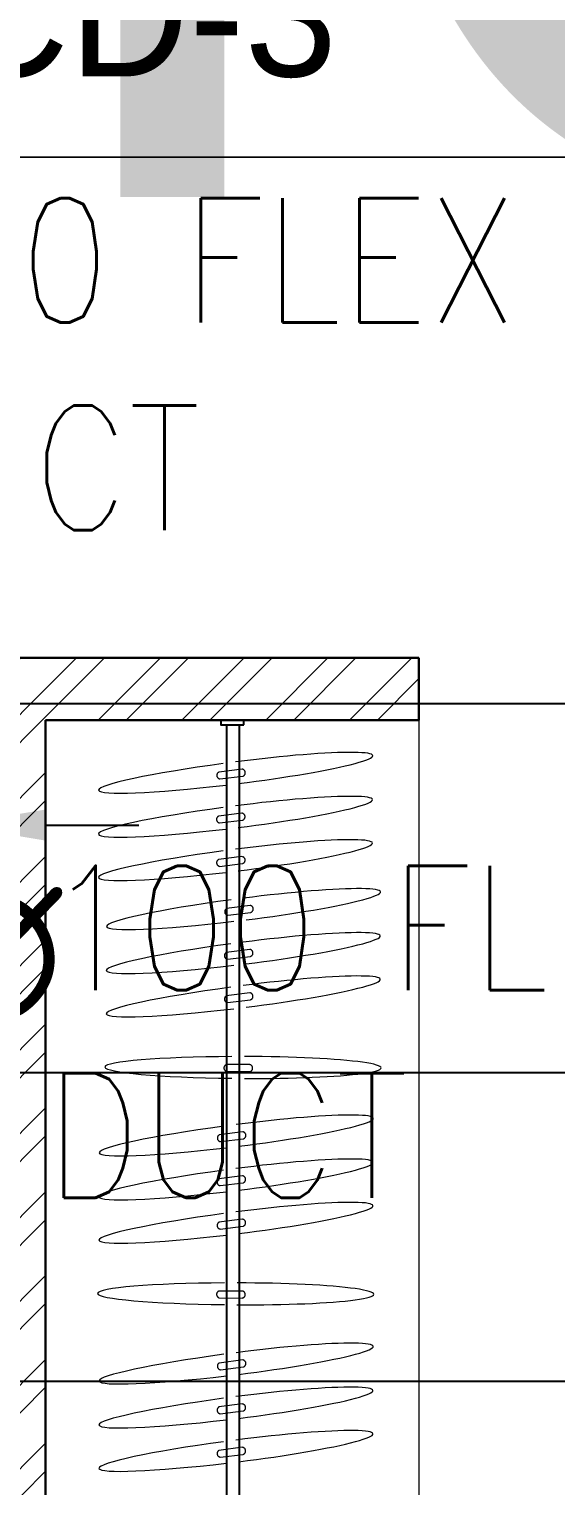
# Model space of a CAD drawing. Header units: millimetres. Extents: x -9226 to 166212, y -13 to 97274.
# Drawn here: x 42373 to 43220, y 63749 to 66090 of the extents above; entities that cross this region are included whole.
import ezdxf

# ---------------------------------------------------------------- set-up
doc = ezdxf.new("R2010")
doc.units = ezdxf.units.MM
doc.linetypes.add('23491-XR-AR-2ND FLOOR PLAN$0$Hidden_3', pattern=[7.14375, 4.7625, -2.38125])
doc.layers.get('Defpoints').update_dxf_attribs({"color": 8})
for name, color, linetype in [('-TEXT', 7, 'Continuous'), ('1.INS', 8, 'Continuous'), ('23491-XR-AR-2ND FLOOR PLAN$0$23491-XR-AR-TYP-FLOOR$0$A-ELC-DP', 8, 'Continuous'), ('23491-XR-AR-2ND FLOOR PLAN$0$23491-XR-AR-TYP-FLOOR$0$A-ELC-DP @ 2000', 8, 'Continuous'), ('23491-XR-AR-2ND FLOOR PLAN$0$I-JOINERY HIDDEN', 8, '23491-XR-AR-2ND FLOOR PLAN$0$Hidden_3'), ('FAD', 3, 'Continuous'), ('VCD SHE', 7, 'Continuous')]:
    doc.layers.add(name, color=color, linetype=linetype)
for name, color, linetype, lineweight in [('1.TAGGING', 7, 'Continuous', 5), ('1.XREF', 8, 'Continuous', 9), ('23491-XR-AR-2ND FLOOR PLAN$0$23491-XR-AR-TYP-FLOOR$0$A-Glaz-Sill', 8, 'Continuous', 5), ('23491-XR-AR-2ND FLOOR PLAN$0$A-FURN-FREE-PLAN', 8, 'Continuous', 5), ('23491-XR-AR-2ND FLOOR PLAN$0$A-WALL', 8, 'Continuous', 30), ('23491-XR-AR-2ND FLOOR PLAN$0$A-WALL-PATT', 8, 'Continuous', 5), ('A-ANNO-DIMS', 8, 'Continuous', 9)]:
    doc.layers.add(name, color=color, linetype=linetype, lineweight=lineweight)
doc.styles.add('23491-XR-AR-2ND FLOOR PLAN$0$23491-XR-AR-TYP-FLOOR$0$SDC-TEXT-ARB', font='sdc-arb.shx')
doc.styles.add('JSE', font='romans.shx', dxfattribs={"width": 0.85})
doc.styles.add('ROMANS', font='isocp.shx', dxfattribs={"width": 0.8})
doc.styles.add('SDC-TEXT-ARB', font='sdc-arb.shx', dxfattribs={"height": 0.5})
doc.styles.get("Standard").update_dxf_attribs({"font": 'romans.shx', "height": 200})
doc.dimstyles.new('ISO-25', dxfattribs={"dimtxt": 200, "dimasz": 150, "dimexe": 1.25, "dimexo": 0.625, "dimgap": 1, "dimtad": 1, "dimtoh": 1, "dimdec": 0, "dimrnd": 5, "dimtxsty": 'Standard', "dimcen": 2.5, "dimclrd": 256, "dimclre": 256, "dimclrt": 7, "dimadec": 0, "dimazin": 0, "dimtfac": 1, "dimtdec": 0, "dimtix": 1, "dimtmove": 2, "dimatfit": 3, "dimfxl": 1, "dimarcsym": 1})
doc.dimstyles.new('JSE', dxfattribs={"dimtxt": 50, "dimasz": 150, "dimexe": 0.18, "dimexo": 0.0625, "dimgap": 50, "dimtad": 0, "dimdec": 0, "dimrnd": 5, "dimzin": 0, "dimdsep": 46, "dimtxsty": 'ROMANS', "dimcen": 0.09, "dimclrd": 7, "dimclre": 7, "dimclrt": 7, "dimadec": 0, "dimazin": 0, "dimtfac": 1, "dimtdec": 0, "dimtofl": 0, "dimtmove": 0, "dimatfit": 3, "dimfxl": 1, "dimtolj": 1, "dimtzin": 0, "dimarcsym": 1})

# ---------------------------------------------------------------- blocks, each defined once
blk = doc.blocks.new('*U722')
at = {"layer": '23491-XR-AR-2ND FLOOR PLAN$0$23491-XR-AR-TYP-FLOOR$0$A-ELC-DP @ 2000', "color": 8, "lineweight": 25, "insert": (129.2, 99.7), "char_height": 1442.988, "attachment_point": 1, "style": '23491-XR-AR-2ND FLOOR PLAN$0$23491-XR-AR-TYP-FLOOR$0$SDC-TEXT-ARB'}
blk.add_mtext_dynamic_manual_height_columns('{\\fArial|b0|i0|c0|p34;ONU}', width=1442.988, gutter_width=7214.9, heights=[0], dxfattribs=at)
blk = doc.blocks.new('23491-XR-AR-2ND FLOOR PLAN$0$23491-XR-AR-TYP-FLOOR$0$A$C81039be2')
at = {"layer": '23491-XR-AR-2ND FLOOR PLAN$0$23491-XR-AR-TYP-FLOOR$0$A-ELC-DP'}
blk.add_blockref('*U722', (0, 0), dxfattribs=at)
blk = doc.blocks.new('*U216')
at = {"layer": '23491-XR-AR-2ND FLOOR PLAN$0$I-JOINERY HIDDEN', "color": 8, "linetype": 'ByBlock', "ltscale": 5, "extrusion": (-5.56122e-21, -2.50539e-08, 1), "elevation": 0}
blk.add_lwpolyline([(-193, 18.4), (-185.4, 18.4), (-185.4, -18.4), (-193, -18.4)], close=True, dxfattribs=at)
for points in [[(1499.5, 11), (-185.4, 11)], [(-185.4, -9), (1499.5, -9)]]:
    blk.add_lwpolyline(points, dxfattribs=at)
at = {"layer": '23491-XR-AR-2ND FLOOR PLAN$0$I-JOINERY HIDDEN', "color": 8, "linetype": 'ByBlock', "ltscale": 5, "extrusion": (-5.56122e-21, -2.50539e-08, 1)}
blk.add_lwpolyline([(1499.5, 18.4), (1507, 18.4), (1507, -18.4), (1499.5, -18.4)], close=True, dxfattribs=at)
blk = doc.blocks.new('23491-XR-AR-2ND FLOOR PLAN')
at = {"layer": '23491-XR-AR-2ND FLOOR PLAN$0$A-WALL-PATT'}
h = blk.add_hatch(dxfattribs=at)
h.set_pattern_fill('ANSI32', color=8, scale=10)
h.paths.add_polyline_path([(40650, 63730), (40650, 63079.4), (44475, 63080), (47200, 63080), (47200, 63280), (42400, 63280), (42400, 65080), (43000, 65080), (41550, 65080), (41550, 64980), (42250, 64980), (42250, 63280), (40750, 63280), (40750, 63830), (39800, 63830), (39800, 64980), (40750, 64980), (40750, 65080), (39850, 65080), (39850, 65180), (39650, 65180), (39650, 59080), (39849.9, 59080), (39850, 59430), (41348.6, 59430), (41348.6, 59180), (41549.7, 59180), (41549.7, 59280), (41448.6, 59280), (41448.6, 59530), (39750, 59530.1), (39750, 60930), (39800, 61080), (39800, 62130), (39750, 62230), (39750, 63730)])
h = blk.add_hatch(dxfattribs=at)
h.set_pattern_fill('ANSI32', color=8, scale=10)
h.paths.add_polyline_path([(42400, 64980), (42400, 65080), (43000, 65080), (43000, 64980)])
at = {"layer": '23491-XR-AR-2ND FLOOR PLAN$0$A-FURN-FREE-PLAN', "color": 8}
for p, q in [((43000, 64980), (43000, 63280, 0)), ((42716, 64901.1, 0), (42678.2, 64896.2, 0)), ((42680, 64885.4, 0), (42717, 64889.9, 0)), ((42715.6, 64830.4, 0), (42677.8, 64825.5, 0)), ((42679.6, 64814.6, 0), (42716.6, 64819.1, 0)), ((42715.6, 64760.7, 0), (42677.8, 64755.8, 0)), ((42679.7, 64744.9, 0), (42716.6, 64749.4, 0)), ((42728.6, 64682.1, 0), (42690.8, 64677.2, 0)), ((42692.7, 64666.4, 0), (42729.6, 64670.9, 0)), ((42728.2, 64611.4, 0), (42690.4, 64606.5, 0)), ((42692.3, 64595.6, 0), (42729.3, 64600.2, 0)), ((42728.2, 64541.7, 0), (42690.4, 64536.8, 0)), ((42692.3, 64525.9, 0), (42729.3, 64530.5, 0)), ((42728.4, 64426.3, 0), (42690.3, 64426.3, 0)), ((42690.7, 64415.3, 0), (42728, 64415.1, 0)), ((42716.8, 64318.3, 0), (42679, 64313.4, 0)), ((42680.9, 64302.6, 0), (42717.8, 64307.1, 0)), ((42716.4, 64247.6, 0), (42678.6, 64242.6, 0)), ((42680.5, 64231.8, 0), (42717.4, 64236.3, 0)), ((42716.4, 64177.9, 0), (42678.6, 64172.9, 0)), ((42680.5, 64162.1, 0), (42717.5, 64166.6, 0)), ((42716.6, 64062.5, 0), (42678.5, 64062.5, 0)), ((42678.9, 64051.5, 0), (42716.2, 64051.2, 0)), ((42716.8, 63951.7, 0), (42679, 63946.8, 0)), ((42680.9, 63936, 0), (42717.8, 63940.5, 0)), ((42716.4, 63881, 0), (42678.6, 63876.1, 0)), ((42680.5, 63865.2, 0), (42717.4, 63869.7, 0)), ((42716.4, 63811.3, 0), (42678.6, 63806.4, 0)), ((42680.5, 63795.5, 0), (42717.5, 63800, 0))]:
    blk.add_line(p, q, dxfattribs=at)
at = {"layer": '23491-XR-AR-2ND FLOOR PLAN$0$A-FURN-FREE-PLAN', "color": 8, "linetype": '23491-XR-AR-2ND FLOOR PLAN$0$Hidden_3', "ltscale": 10}
for centre, radius, start, end in [((42680.9, 64891.1, 0), 5.8, 118.2026, 261.0725), ((42715.2, 64895.4, 0), 5.78, 287.9656, 82.6182), ((42680.5, 64820.4, 0), 5.8, 118.2026, 261.0725), ((42714.8, 64824.6, 0), 5.78, 287.9656, 82.6182), ((42680.6, 64750.7, 0), 5.8, 118.2026, 261.0725), ((42714.9, 64754.9, 0), 5.78, 287.9656, 82.6182), ((42727.9, 64676.4, 0), 5.78, 287.9656, 82.6182), ((42693.6, 64672.1, 0), 5.8, 118.2026, 261.0725), ((42727.5, 64605.7, 0), 5.78, 287.9656, 82.6182), ((42693.2, 64601.4, 0), 5.8, 118.2026, 261.0725), ((42727.5, 64536, 0), 5.78, 287.9656, 82.6182), ((42693.2, 64531.7, 0), 5.8, 118.2026, 261.0725), ((42692.4, 64420.9, 0), 5.8, 110.8183, 253.6881), ((42726.9, 64420.7, 0), 5.78, 280.5812, 75.2338), ((42681.8, 64308.3, 0), 5.8, 118.2026, 261.0725), ((42716.1, 64312.6, 0), 5.78, 287.9656, 82.6182), ((42681.4, 64237.5, 0), 5.8, 118.2026, 261.0725), ((42715.7, 64241.8, 0), 5.78, 287.9656, 82.6182), ((42681.4, 64167.8, 0), 5.8, 118.2026, 261.0725), ((42715.7, 64172.1, 0), 5.78, 287.9656, 82.6182), ((42680.6, 64057.1, 0), 5.8, 110.8183, 253.6881), ((42715.1, 64056.9, 0), 5.78, 280.5812, 75.2338), ((42681.8, 63941.7, 0), 5.8, 118.2026, 261.0725), ((42716.1, 63946, 0), 5.78, 287.9656, 82.6182), ((42681.4, 63871, 0), 5.8, 118.2026, 261.0725), ((42715.7, 63875.2, 0), 5.78, 287.9656, 82.6182), ((42681.4, 63801.3, 0), 5.8, 118.2026, 261.0725), ((42715.7, 63805.5, 0), 5.78, 287.9656, 82.6182)]:
    blk.add_arc(centre, radius, start, end, dxfattribs=at)
at = {"layer": '23491-XR-AR-2ND FLOOR PLAN$0$A-FURN-FREE-PLAN', "color": 8, "lineweight": 0, "ltscale": 10, "extrusion": (1.29042e-09, 1.18861e-10, 1)}
for centre, major_axis, ratio, start_param, end_param in [((42715.6, 64896.4, 0), (210.1, 26.5, 0), 0.082947, 4.674333, 7.892004), ((42715.6, 64896.4, 0), (230.4, 29.1, 0), 0.075611, 1.691856, 4.591299), ((42715.2, 64825.7, 0), (210.1, 26.5, 0), 0.082947, 4.674333, 7.892004), ((42715.2, 64825.7, 0), (230.4, 29.1, 0), 0.075611, 1.691856, 4.591299), ((42715.3, 64756, 0), (210.1, 26.5, 0), 0.082947, 4.674333, 7.892004), ((42715.3, 64756, 0), (230.4, 29.1, 0), 0.075611, 1.691856, 4.591299), ((42728.3, 64677.4, 0), (210.1, 26.5, 0), 0.082947, 4.674333, 7.892004), ((42728.3, 64677.4, 0), (230.4, 29.1, 0), 0.075611, 1.691856, 4.591299), ((42727.9, 64606.7, 0), (210.1, 26.5, 0), 0.082947, 4.674333, 7.892004), ((42727.9, 64606.7, 0), (230.4, 29.1, 0), 0.075611, 1.691856, 4.591299), ((42727.9, 64537, 0), (210.1, 26.5, 0), 0.082947, 4.674333, 7.892004), ((42727.9, 64537, 0), (230.4, 29.1, 0), 0.075611, 1.691856, 4.591299), ((42716.5, 64313.6, 0), (210.1, 26.5, 0), 0.082947, 4.674333, 7.892004), ((42716.5, 64313.6, 0), (230.4, 29.1, 0), 0.075611, 1.691856, 4.591299), ((42716.1, 64242.9, 0), (210.1, 26.5, 0), 0.082947, 4.674333, 7.892004), ((42716.1, 64242.9, 0), (230.4, 29.1, 0), 0.075611, 1.691856, 4.591299), ((42716.1, 64173.2, 0), (210.1, 26.5, 0), 0.082947, 4.674333, 7.892004), ((42716.1, 64173.2, 0), (230.4, 29.1, 0), 0.075611, 1.691856, 4.591299), ((42716.5, 63947, 0), (210.1, 26.5, 0), 0.082947, 4.674333, 7.892004), ((42716.5, 63947, 0), (230.4, 29.1, 0), 0.075611, 1.691856, 4.591299), ((42716.1, 63876.3, 0), (210.1, 26.5, 0), 0.082947, 4.674333, 7.892004), ((42716.1, 63876.3, 0), (230.4, 29.1, 0), 0.075611, 1.691856, 4.591299), ((42716.1, 63806.6, 0), (210.1, 26.5, 0), 0.082947, 4.674333, 7.892004), ((42716.1, 63806.6, 0), (230.4, 29.1, 0), 0.075611, 1.691856, 4.591299)]:
    blk.add_ellipse(centre, major_axis=major_axis, ratio=ratio, start_param=start_param, end_param=end_param, dxfattribs=at)
at = {"layer": '23491-XR-AR-2ND FLOOR PLAN$0$A-FURN-FREE-PLAN', "color": 8, "lineweight": 0, "ltscale": 10, "extrusion": (1.29499e-09, -4.79752e-11, 1)}
for centre, major_axis, ratio, start_param, end_param in [((42727.5, 64421.7, 0), (232.3, -0.8, 0), 0.075611, 1.691856, 4.591299), ((42727.5, 64421.7, 0), (211.8, -0.7, 0), 0.082947, 4.674333, 7.892004), ((42715.7, 64057.9, 0), (232.3, -0.8, 0), 0.075611, 1.691856, 4.591299), ((42715.7, 64057.9, 0), (211.8, -0.7, 0), 0.082947, 4.674333, 7.892004)]:
    blk.add_ellipse(centre, major_axis=major_axis, ratio=ratio, start_param=start_param, end_param=end_param, dxfattribs=at)
at = {"layer": '23491-XR-AR-2ND FLOOR PLAN$0$A-WALL', "color": 8}
for p, q in [((42400, 65080), (41550, 65080)), ((42400, 65080), (43000, 65080)), ((43000, 65080), (43000, 64980)), ((42400, 63280), (42400, 64980)), ((43000, 64980), (42400, 64980))]:
    blk.add_line(p, q, dxfattribs=at)
at = {"layer": '23491-XR-AR-2ND FLOOR PLAN$0$23491-XR-AR-TYP-FLOOR$0$A-Glaz-Sill', "color": 8, "lineweight": 25, "xscale": -1, "rotation": 359.9773642804463}
blk.add_blockref('23491-XR-AR-2ND FLOOR PLAN$0$23491-XR-AR-TYP-FLOOR$0$A$C81039be2', (44550, 67163.1, 0), dxfattribs=at)
at = {"layer": '23491-XR-AR-2ND FLOOR PLAN$0$A-FURN-FREE-PLAN', "color": 8, "ltscale": 10, "xscale": -1, "rotation": 270}
blk.add_blockref('*U216', (42700, 63473), dxfattribs=at)
blk = doc.blocks.new('XREF')
at = {"layer": 'A-ANNO-DIMS', "color": 8}
blk.add_blockref('23491-XR-AR-2ND FLOOR PLAN', (0, 0), dxfattribs=at)
blk = doc.blocks.new('*D479')
at = {"layer": 'Defpoints', "color": 0, "transparency": 16777216}
for p in [(41878.8, 64811.3, 0), (42250, 64811.3), (42250, 64811.3)]:
    blk.add_point(p, dxfattribs=at)
at = {"layer": 'VCD SHE', "lineweight": -2, "transparency": 16777216}
for p, q in [((41728.8, 64811.3), (41578.8, 64811.3)), ((41878.8, 64812), (41878.8, 64812.6)), ((41878.8, 64811.3), (42250, 64811.3)), ((42250, 64812), (42250, 64812.6)), ((42400, 64811.3), (42550, 64811.3))]:
    blk.add_line(p, q, dxfattribs=at)
at = {"layer": 'VCD SHE', "transparency": 16777216}
for points in [[(41728.8, 64836.3), (41728.8, 64786.3), (41878.8, 64811.3)], [(42400, 64836.3), (42400, 64786.3), (42250, 64811.3)]]:
    blk.add_solid(points, dxfattribs=at)
at = {"layer": 'VCD SHE', "color": 7, "transparency": 16777216, "insert": (42064.4, 64912.3), "char_height": 200, "attachment_point": 5}
blk.add_mtext('370', dxfattribs=at)

msp = doc.modelspace()

# ---------------------------------------------------------------- block references
at = {"layer": '1.XREF'}
msp.add_blockref('XREF', (0, 0), dxfattribs=at)

# ---------------------------------------------------------------- next in the draw order: linework, layer by layer
at = {"layer": '1.INS', "color": 7, "elevation": 0}
msp.add_lwpolyline([(42078.8, 65006.4), (50500, 65006.4)], dxfattribs=at)

# ---------------------------------------------------------------- next in the draw order: texts
at = {"layer": '-TEXT', "extrusion": (3.5195e-05, 4.02055e-07, 1), "char_height": 200, "width": 2536.527, "attachment_point": 1, "text_direction": (1, 0, -3.5e-05), "style": 'JSE'}
for s, insert in [('150 FLEX\\PDUCT', (42066.6, 65818.8, -8.7)), ('100 FLEX\\PDUCT', (42400, 64745.8, -8.7))]:
    msp.add_mtext(s, dxfattribs=dict(at, insert=insert))
at = {"layer": 'VCD SHE', "style": 'SDC-TEXT-ARB'}
for s, p in [('VCD-3', (42066, 66014.3, -0.2)), ('∅', (42219.4, 64507.2))]:
    msp.add_text(s, height=200, dxfattribs=at).set_placement(p)

# ---------------------------------------------------------------- next in the draw order: dimensions: what is measured, and where the dimension line sits
at = {"layer": 'VCD SHE'}
dim = msp.add_linear_dim(base=(42250, 64811.3), p1=(41878.8, 64811.3, 0), p2=(42250, 64811.3), dimstyle='ISO-25', dxfattribs=at)
dim.commit()
dim.dimension.update_dxf_attribs({"geometry": '*D479', "text_midpoint": (42064.4, 64912.3)})

# ---------------------------------------------------------------- next in the draw order: leaders
at = {"layer": '1.INS'}
msp.add_leader([(41007.1, 65886.3, 0), (50500, 65878.6, 0)], dimstyle='JSE', override={"dimgap": 50, "dimtad": 0}, dxfattribs=at)
at = {"layer": '1.TAGGING'}
msp.add_leader([(41557.9, 66010.7, 0), (41557.9, 66567.1, 0), (45227.8, 66567.1, 0)], dimstyle='JSE', override={"dimgap": 50, "dimtad": 0}, dxfattribs=at)
at = {"layer": 'FAD'}
for points in [[(41870.6, 64413.6, 0), (55000, 64413.8, 0)], [(40372.5, 64359.7, 0), (40372.5, 63917.6, 0), (50554.6, 63917.6, 0)]]:
    msp.add_leader(points, dimstyle='JSE', override={"dimgap": 50, "dimtad": 0}, dxfattribs=at)

doc.saveas('drawing.dxf')
